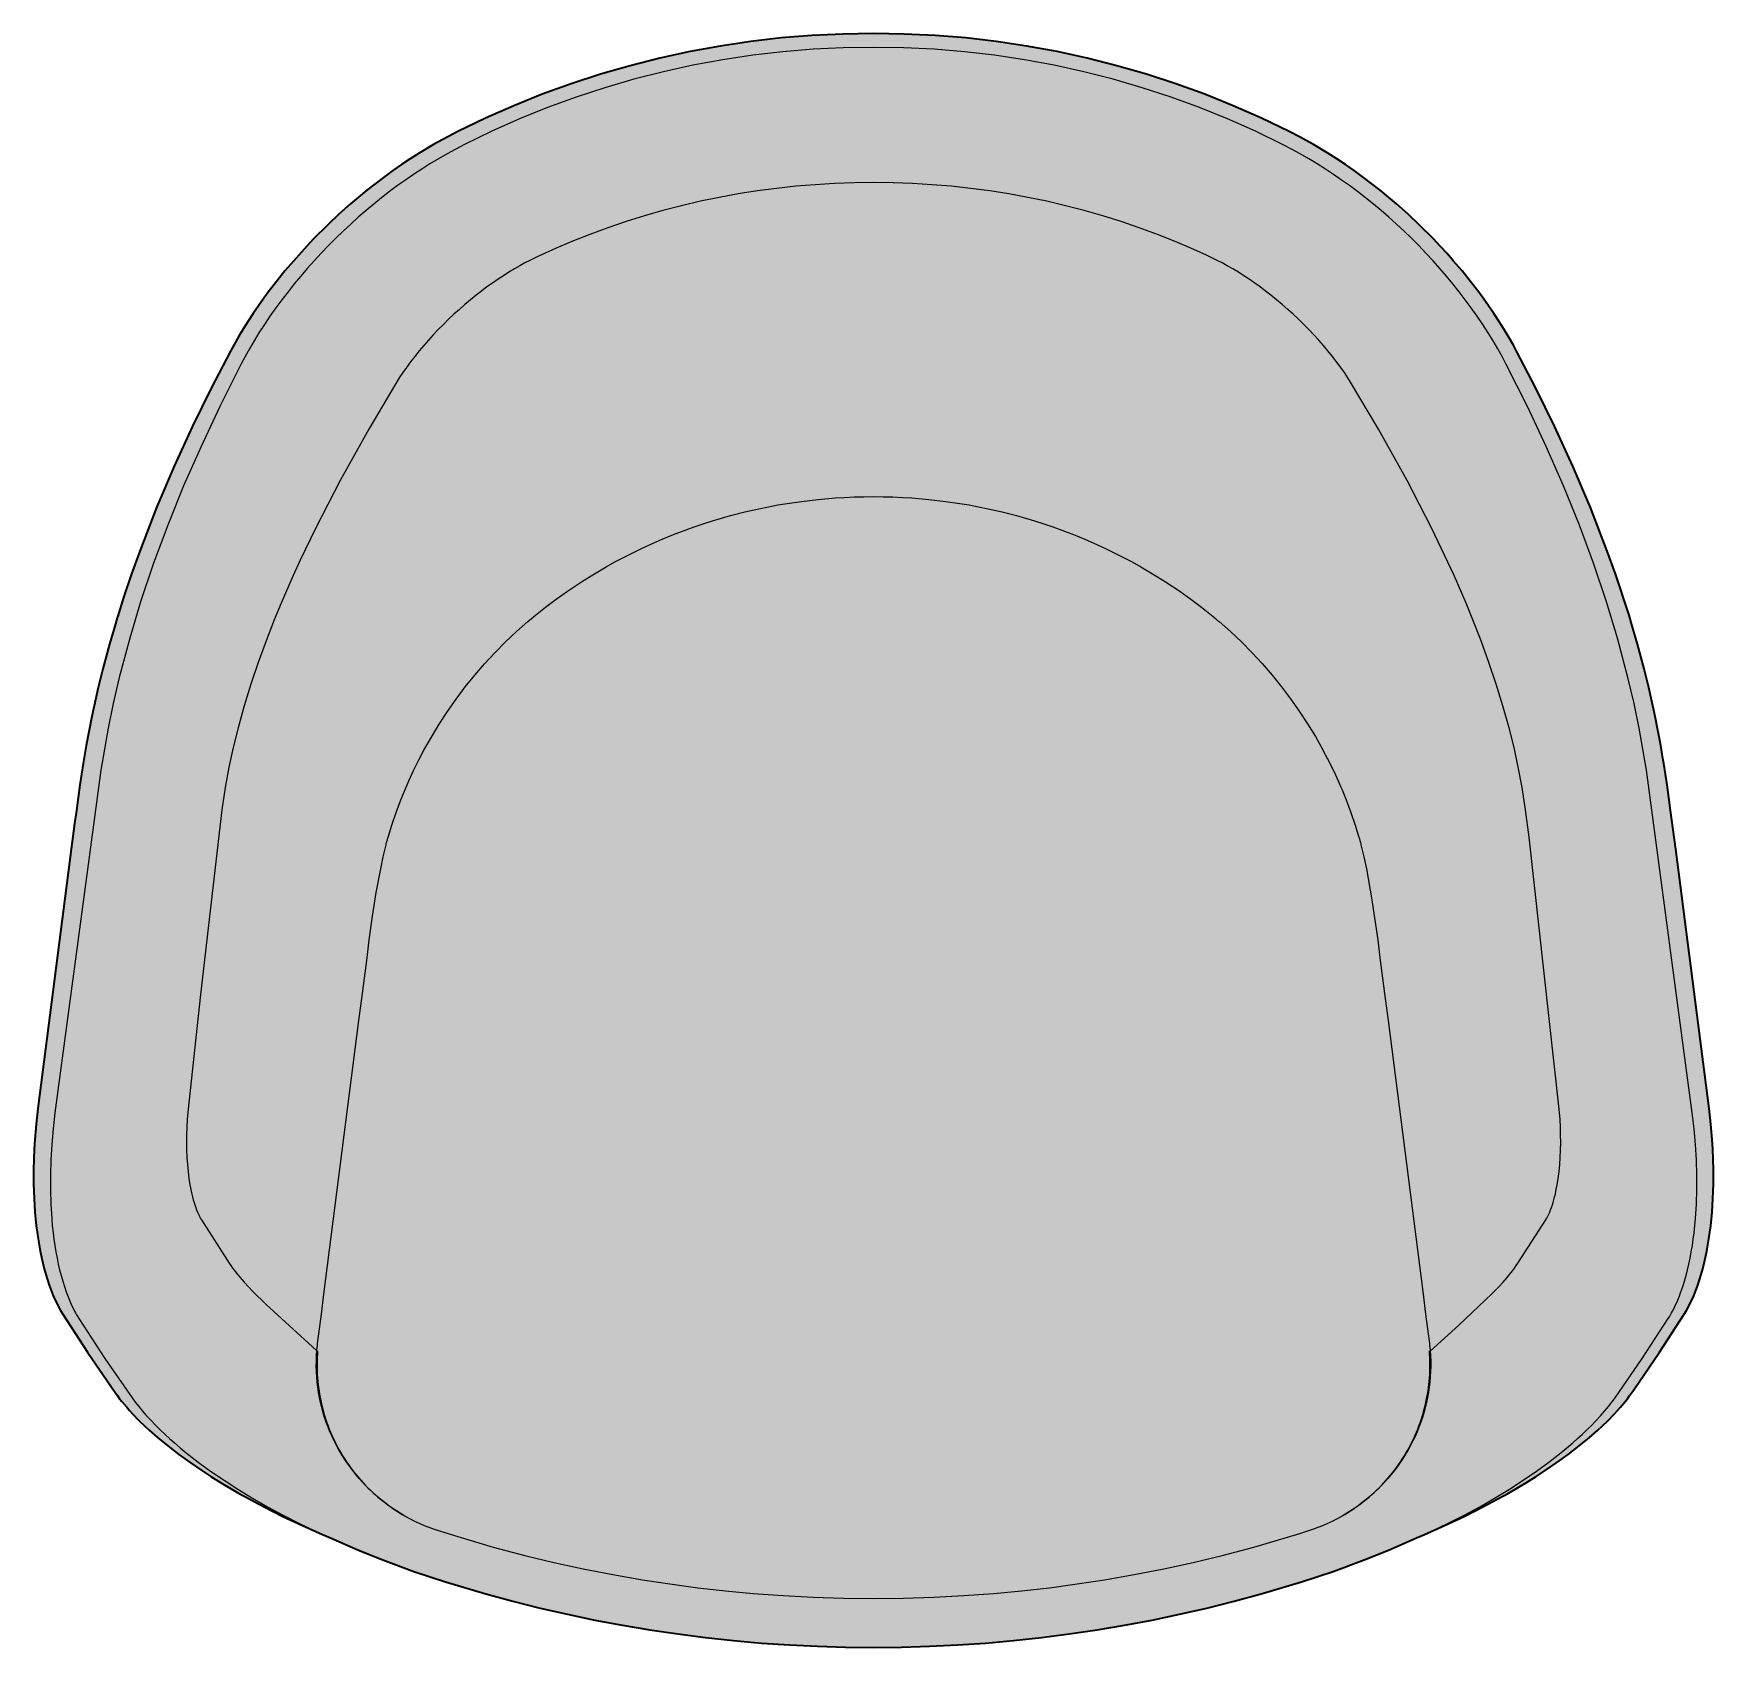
# Model space of a CAD drawing. Header units: millimetres. Extents: x 0 to 1796, y -958 to 817.
# Drawn here: x 26 to 788, y -958 to -226 of the extents above; entities that cross this region are included whole.
import ezdxf

# ---------------------------------------------------------------- set-up
doc = ezdxf.new("R2010")
doc.units = ezdxf.units.MM
doc.layers.add('Blocks', color=7, linetype='Continuous')
doc.layers.add('Blocks$Fill', color=7, linetype='Continuous', true_color=0xffffff)
doc.layers.add('Blocks$Inner', color=7, linetype='Continuous', lineweight=25, true_color=0x007f00)
doc.layers.add('Blocks$Outline', color=7, linetype='Continuous', lineweight=35, true_color=0xff3f3f)

# ---------------------------------------------------------------- blocks, each defined once
blk = doc.blocks.new('AAL 87 Lounge Chair Top')
at = {"layer": 'Blocks$Fill'}
blk.add_hatch(color=256, dxfattribs=at).paths.add_polyline_path([(706.55, -256.83), (729.42, -222.43), (730.39, -220.82), (731.3, -219.19), (732.15, -217.53), (732.96, -215.84), (733.71, -214.13), (734.68, -211.71), (735.58, -209.27), (736.37, -206.93), (737.09, -204.56), (737.81, -202), (738.47, -199.37), (739.09, -196.68), (739.65, -193.94), (740.17, -191.13), (740.63, -188.27), (741.05, -185.36), (741.42, -182.39), (742.01, -176.32), (742.41, -170.05), (742.62, -163.62), (742.64, -157.01), (742.52, -152.16), (742.34, -147.76), (742.07, -143.36), (741.48, -136.29), (740.7, -129.22), (721.62, 17.38), (718.78, 35.26), (716.31, 48.43), (713.39, 61.51), (711.25, 70.08), (708.22, 81.26), (704.24, 94.83), (698.21, 113.16), (694.54, 123.43), (686.9, 143.11), (678.9, 161.93), (670.61, 179.97), (662.1, 197.3), (653.44, 214), (651.97, 216.69), (649.62, 220.79), (647.55, 224.24), (645.4, 227.64), (643.09, 231.16), (640.72, 234.63), (638.31, 238.01), (635.85, 241.34), (632.44, 245.77), (628.73, 250.38), (624.9, 254.89), (621.92, 258.28), (618.87, 261.61), (615.77, 264.89), (609.45, 271.22), (604.29, 276.09), (599, 280.81), (595.36, 283.91), (591.66, 286.94), (587.89, 289.91), (584.07, 292.8), (579.77, 295.91), (575.95, 298.57), (571.92, 301.25), (567.84, 303.85), (561.48, 307.66), (554.99, 311.26), (550.4, 313.65), (537.82, 319.69), (525.05, 325.3), (512.11, 330.49), (498.99, 335.25), (485.73, 339.56), (472.33, 343.43), (458.8, 346.85), (445.17, 349.82), (431.45, 352.34), (417.66, 354.39), (403.8, 355.99), (389.9, 357.12), (375.96, 357.79), (362.01, 357.99), (348.07, 357.79), (334.13, 357.12), (320.23, 355.99), (306.37, 354.39), (292.58, 352.34), (278.86, 349.82), (265.23, 346.85), (251.7, 343.43), (238.3, 339.56), (225.04, 335.25), (211.92, 330.49), (198.98, 325.3), (186.21, 319.69), (173.63, 313.65), (169.04, 311.26), (162.55, 307.66), (156.19, 303.85), (152.11, 301.25), (148.07, 298.57), (144.26, 295.91), (140.49, 293.19), (136.14, 289.91), (132.37, 286.94), (128.67, 283.91), (125.03, 280.81), (119.74, 276.09), (114.57, 271.22), (108.26, 264.89), (105.16, 261.61), (99.13, 254.89), (95.3, 250.38), (91.58, 245.77), (88.18, 241.34), (85.71, 238.01), (83.31, 234.63), (80.93, 231.16), (78.62, 227.64), (76.48, 224.24), (74.41, 220.79), (72.06, 216.69), (70.59, 214), (61.92, 197.3), (53.42, 179.97), (45.13, 161.93), (37.13, 143.11), (29.49, 123.43), (25.81, 113.16), (22.33, 102.82), (18.97, 92.16), (12.78, 70.08), (10.63, 61.51), (7.72, 48.43), (5.24, 35.26), (2.41, 17.38), (-16.67, -129.22), (-17.45, -136.29), (-18.04, -143.36), (-18.31, -147.76), (-18.5, -152.16), (-18.61, -157.01), (-18.59, -163.62), (-18.38, -170.05), (-17.98, -176.32), (-17.39, -182.39), (-17.02, -185.36), (-16.6, -188.27), (-16.14, -191.13), (-15.62, -193.94), (-15.06, -196.68), (-14.44, -199.37), (-13.78, -202), (-13.06, -204.56), (-12.34, -206.93), (-11.55, -209.27), (-10.66, -211.71), (-9.68, -214.13), (-8.93, -215.84), (-8.12, -217.53), (-7.27, -219.19), (-6.36, -220.82), (-5.4, -222.43), (5.81, -239.77), (18.33, -258.02), (20.39, -260.8), (21.42, -262.09), (23.57, -264.68), (24.89, -266.18), (26.26, -267.67), (29.12, -270.65), (31.87, -273.33), (33.72, -275.05), (37.58, -278.46), (42.18, -282.24), (47.22, -286.12), (52.29, -289.77), (57.59, -293.38), (61.77, -296.09), (66.08, -298.76), (75.07, -304.02), (77.19, -305.21), (85.82, -309.83), (94.39, -314.13), (103.21, -318.3), (128.58, -329.41), (139.71, -333.91), (153.66, -339.07), (168.12, -343.85), (186.35, -349.3), (198.59, -352.62), (210.9, -355.71), (223.28, -358.55), (235.71, -361.14), (248.19, -363.5), (260.72, -365.6), (273.29, -367.46), (285.9, -369.07), (298.53, -370.44), (311.19, -371.55), (323.88, -372.42), (336.58, -373.05), (349.29, -373.42), (362.03, -373.54), (387.45, -373.05), (400.15, -372.42), (412.84, -371.55), (425.49, -370.44), (438.13, -369.07), (450.74, -367.46), (463.31, -365.6), (475.83, -363.5), (488.32, -361.14), (500.75, -358.55), (513.13, -355.71), (525.44, -352.62), (537.68, -349.3), (555.91, -343.85), (570.37, -339.07), (584.32, -333.91), (595.45, -329.41), (611.72, -322.34), (629.63, -314.13), (638.21, -309.83), (646.84, -305.21), (648.96, -304.02), (657.95, -298.76), (662.26, -296.09), (666.44, -293.38), (671.74, -289.77), (676.81, -286.12), (681.85, -282.24), (686.44, -278.46), (690.31, -275.05), (692.16, -273.33), (694.91, -270.65), (697.77, -267.67), (699.14, -266.18), (700.46, -264.68), (702.61, -262.09), (703.64, -260.8), (704.8, -259.26)], flags=0)
at = {"layer": 'Blocks$Inner'}
for points in [[(18.33, -258.02), (5.81, -239.77), (-5.4, -222.43), (-6.36, -220.82), (-7.27, -219.19), (-8.12, -217.53), (-8.93, -215.84), (-9.68, -214.13), (-10.66, -211.71), (-11.55, -209.27), (-12.34, -206.93), (-13.06, -204.56), (-13.78, -202), (-14.44, -199.37), (-15.06, -196.68), (-15.62, -193.94), (-16.14, -191.13), (-16.6, -188.27), (-17.02, -185.36), (-17.39, -182.39), (-17.98, -176.32), (-18.38, -170.05), (-18.59, -163.62), (-18.61, -157.01), (-18.5, -152.16), (-18.31, -147.76), (-18.04, -143.36), (-17.45, -136.29), (-16.67, -129.22), (-1.55, -11.73), (0, 0), (0.79, 5.86), (1.6, 11.73), (2.41, 17.38), (3.9, 27.12), (5.24, 35.26), (7.72, 48.43), (10.63, 61.51), (12.78, 70.08), (15.81, 81.26), (18.44, 90.36), (18.97, 92.16), (19.07, 92.49), (19.17, 92.82), (19.38, 93.49), (22.33, 102.82), (25.81, 113.16), (29.49, 123.43), (37.13, 143.11), (45.13, 161.93), (53.42, 179.97), (61.92, 197.3), (70.59, 214), (72.06, 216.69), (74.41, 220.79), (76.48, 224.24), (78.62, 227.64), (80.93, 231.16), (83.31, 234.63), (85.71, 238.01), (88.18, 241.34), (91.58, 245.77), (95.3, 250.38), (99.13, 254.89), (105.16, 261.61), (108.26, 264.89), (114.57, 271.22), (119.74, 276.09), (125.03, 280.81), (128.67, 283.91), (132.37, 286.94), (136.14, 289.91), (140.49, 293.19), (144.26, 295.91), (148.07, 298.57), (152.11, 301.25), (156.19, 303.85), (162.55, 307.66), (169.04, 311.26), (173.63, 313.65), (186.21, 319.69), (198.98, 325.3), (211.92, 330.49), (225.04, 335.25), (238.3, 339.56), (251.7, 343.43), (265.23, 346.85), (278.86, 349.82), (292.58, 352.34), (306.37, 354.39), (320.23, 355.99), (334.13, 357.12), (348.07, 357.79), (362.01, 357.99), (375.96, 357.79), (389.9, 357.12), (403.8, 355.99), (417.66, 354.39), (431.45, 352.34), (445.17, 349.82), (458.8, 346.85), (472.33, 343.43), (485.73, 339.56), (498.99, 335.25), (512.11, 330.49), (525.05, 325.3), (537.82, 319.69), (550.4, 313.65), (554.99, 311.26), (561.48, 307.66), (567.84, 303.85), (571.92, 301.25), (575.95, 298.57), (579.77, 295.91), (584.07, 292.8), (587.89, 289.91), (591.66, 286.94), (595.36, 283.91), (599, 280.81), (604.29, 276.09), (609.45, 271.22), (615.77, 264.89), (618.87, 261.61), (621.92, 258.28), (624.9, 254.89), (628.73, 250.38), (632.44, 245.77), (635.85, 241.34), (638.31, 238.01), (640.72, 234.63), (643.09, 231.16), (645.4, 227.64), (647.55, 224.24), (649.62, 220.79), (651.97, 216.69), (653.44, 214), (662.1, 197.3), (670.61, 179.97), (678.9, 161.93), (686.9, 143.11), (694.54, 123.43), (698.21, 113.16), (704.24, 94.83), (704.86, 92.82), (705.06, 92.16), (708.22, 81.26), (711.25, 70.08), (713.39, 61.51), (716.31, 48.43), (718.78, 35.26), (719.77, 29.38), (720.13, 27.12), (721.62, 17.38), (722.43, 11.73), (723.24, 5.86), (725.58, -11.73), (740.7, -129.22), (741.48, -136.29), (742.07, -143.36), (742.34, -147.76), (742.52, -152.16), (742.64, -157.01), (742.62, -163.62), (742.41, -170.05), (742.01, -176.32), (741.42, -182.39), (741.05, -185.36), (740.63, -188.27), (740.17, -191.13), (739.65, -193.94), (739.09, -196.68), (738.47, -199.37), (737.81, -202), (737.09, -204.56), (736.37, -206.93), (735.58, -209.27), (734.68, -211.71), (733.71, -214.13), (732.96, -215.84), (732.15, -217.53), (731.3, -219.19), (730.39, -220.82), (729.42, -222.43), (718.22, -239.77), (706.55, -256.83), (706.13, -257.41), (705.7, -258.02), (704.8, -259.26), (703.64, -260.8), (702.61, -262.09), (700.46, -264.68), (699.14, -266.18), (697.77, -267.67), (694.91, -270.65), (692.16, -273.33), (690.31, -275.05), (686.44, -278.46), (681.85, -282.24), (676.81, -286.12), (671.74, -289.77), (666.44, -293.38), (662.26, -296.09), (657.95, -298.76), (648.96, -304.02), (646.84, -305.21), (638.21, -309.83), (629.63, -314.13), (620.82, -318.3), (611.72, -322.34), (608.1, -323.94), (595.45, -329.41), (584.32, -333.91), (570.37, -339.07), (555.91, -343.85), (537.68, -349.3), (525.44, -352.62), (513.13, -355.71), (500.75, -358.55), (488.32, -361.14), (475.83, -363.5), (463.31, -365.6), (450.74, -367.46), (438.13, -369.07), (425.49, -370.44), (412.84, -371.55), (400.15, -372.42), (387.45, -373.05), (374.74, -373.42), (362.03, -373.54), (362, -373.54), (349.29, -373.42), (336.58, -373.05), (323.88, -372.42), (311.19, -371.55), (298.53, -370.44), (285.9, -369.07), (273.29, -367.46), (260.72, -365.6), (248.19, -363.5), (235.71, -361.14), (223.28, -358.55), (210.9, -355.71), (198.59, -352.62), (186.35, -349.3), (168.12, -343.85), (153.66, -339.07), (139.71, -333.91), (128.58, -329.41), (115.93, -323.94), (112.31, -322.34), (103.21, -318.3), (94.39, -314.13), (85.82, -309.83), (77.19, -305.21), (75.07, -304.02), (66.08, -298.76), (61.77, -296.09), (57.59, -293.38), (52.29, -289.77), (47.22, -286.12), (42.18, -282.24), (37.58, -278.46), (33.72, -275.05), (31.87, -273.33), (29.12, -270.65), (26.26, -267.67), (24.89, -266.18), (23.57, -264.68), (21.42, -262.09), (20.39, -260.8), (19.23, -259.26), (18.33, -258.02), (17.89, -257.41), (17.48, -256.83)], [(614.93, -320.92), (614.92, -320.92), (622.47, -317.26), (629.64, -313.58), (636.71, -309.75), (643.49, -305.86), (650.17, -301.81), (656.4, -297.79), (662.52, -293.61), (668.09, -289.56), (673.53, -285.33), (676.23, -283.12), (678.89, -280.85), (681.1, -278.9), (683.27, -276.91), (685.33, -274.95), (687.36, -272.94), (689.47, -270.76), (691.52, -268.53), (693.31, -266.48), (695.04, -264.39), (696.61, -262.38), (698.08, -260.38), (710.39, -242.6), (722.2, -224.48), (722.71, -223.64), (723.21, -222.79), (723.69, -221.94), (724.16, -221.07), (724.69, -220.04), (725.19, -219.01), (725.68, -217.96), (726.15, -216.91), (727.08, -214.67), (727.94, -212.4), (728.76, -210), (729.52, -207.58), (730.25, -205.03), (730.91, -202.46), (731.53, -199.78), (732.09, -197.08), (732.63, -194.22), (733.1, -191.35), (733.52, -188.47), (733.88, -185.58), (734.23, -182.34), (734.52, -179.09), (734.92, -172.57), (735.12, -165.99), (735.11, -159.41), (734.9, -152.5), (734.5, -145.6), (733.88, -138.41), (733.06, -131.24), (712.26, 24.08), (708.97, 43.18), (706.69, 54.32), (703.92, 66.07), (699.16, 83.96), (694.2, 100.46), (688.33, 117.91), (681.92, 135.16), (674.72, 152.93), (666.85, 170.89), (658.33, 189), (648.77, 208.06), (646.87, 211.63), (644.89, 215.15), (642.77, 218.75), (640.57, 222.31), (638.12, 226.09), (635.6, 229.83), (632.93, 233.6), (630.19, 237.32), (627.42, 240.94), (624.59, 244.5), (621.69, 248.01), (618.72, 251.47), (615.58, 255), (612.37, 258.47), (609.1, 261.88), (605.77, 265.23), (602.42, 268.46), (599.02, 271.64), (595.56, 274.75), (592.04, 277.79), (588.55, 280.71), (585, 283.55), (581.4, 286.34), (577.75, 289.05), (574.15, 291.61), (570.51, 294.11), (566.82, 296.54), (563.09, 298.89), (559.23, 301.22), (555.34, 303.46), (551.39, 305.63), (547.4, 307.71), (535.05, 313.7), (522.49, 319.27), (509.76, 324.42), (496.86, 329.14), (483.82, 333.42), (470.63, 337.26), (457.33, 340.65), (443.91, 343.6), (430.41, 346.1), (416.83, 348.14), (403.19, 349.72), (389.5, 350.85), (375.78, 351.51), (362.05, 351.72), (348.32, 351.51), (334.6, 350.85), (320.92, 349.72), (307.28, 348.14), (293.7, 346.1), (280.19, 343.6), (266.78, 340.65), (253.47, 337.26), (240.29, 333.42), (227.24, 329.14), (214.34, 324.42), (201.61, 319.27), (189.06, 313.7), (176.7, 307.71), (172.71, 305.63), (168.77, 303.46), (164.87, 301.22), (161.02, 298.89), (157.28, 296.54), (153.59, 294.11), (149.95, 291.61), (146.36, 289.05), (142.71, 286.34), (139.1, 283.55), (135.56, 280.71), (132.06, 277.79), (128.54, 274.75), (125.08, 271.64), (121.68, 268.46), (118.34, 265.23), (115, 261.88), (111.73, 258.47), (108.52, 255), (105.38, 251.47), (102.42, 248.01), (99.52, 244.5), (96.68, 240.94), (93.91, 237.32), (91.17, 233.6), (88.51, 229.83), (85.98, 226.09), (83.53, 222.31), (81.34, 218.75), (79.21, 215.15), (77.23, 211.63), (75.33, 208.06), (65.77, 189), (57.26, 170.89), (49.38, 152.93), (42.18, 135.16), (35.78, 117.91), (29.9, 100.46), (24.94, 83.96), (20.18, 66.07), (17.42, 54.32), (15.13, 43.18), (11.84, 24.08), (-8.96, -131.24), (-9.78, -138.41), (-10.4, -145.6), (-10.8, -152.5), (-11.01, -159.41), (-11.01, -165.99), (-10.82, -172.57), (-10.41, -179.09), (-10.13, -182.34), (-9.78, -185.58), (-9.41, -188.47), (-9, -191.35), (-8.52, -194.22), (-7.99, -197.08), (-7.43, -199.78), (-6.8, -202.46), (-6.14, -205.03), (-5.42, -207.58), (-4.66, -210), (-3.83, -212.4), (-2.98, -214.67), (-2.05, -216.91), (-1.58, -217.96), (-1.09, -219.01), (-0.58, -220.04), (-0.06, -221.07), (0.41, -221.94), (0.89, -222.79), (1.39, -223.64), (1.91, -224.48), (13.71, -242.6), (26.02, -260.38), (27.49, -262.38), (29.06, -264.39), (30.79, -266.48), (32.58, -268.53), (34.64, -270.76), (36.75, -272.94), (38.77, -274.95), (40.83, -276.91), (43.01, -278.9), (45.22, -280.85), (47.88, -283.12), (50.58, -285.33), (56.02, -289.56), (61.58, -293.61), (67.7, -297.79), (73.93, -301.81), (80.61, -305.86), (87.39, -309.75), (94.47, -313.58), (101.63, -317.26), (109.18, -320.92), (111.54, -322)], [(614.3, -239.24), (627.22, -227.55), (642.25, -213.29), (643.32, -212.23), (645.34, -210.15), (647.3, -208.01), (649.13, -205.9), (650.89, -203.73), (651.71, -202.67), (652.51, -201.59), (653.29, -200.5), (654.04, -199.39), (666.66, -179.74), (666.89, -179.37), (667.1, -178.99), (667.31, -178.62), (667.61, -178.04), (667.88, -177.48), (668.15, -176.91), (668.44, -176.24), (668.86, -175.2), (669.25, -174.15), (669.64, -172.99), (670, -171.83), (670.36, -170.6), (670.68, -169.36), (671, -168.04), (671.3, -166.72), (671.59, -165.28), (671.85, -163.83), (672.31, -160.92), (672.7, -157.82), (673, -154.7), (673.23, -151.4), (673.37, -148.09), (673.44, -144.65), (673.41, -141.22), (673.31, -137.76), (673.12, -134.31), (672.72, -129.54), (659.09, -6.2), (657.48, 6.06), (655.91, 16.26), (654.22, 25.52), (652.29, 34.38), (650.03, 43.36), (647.24, 53.23), (644.19, 63.11), (640.88, 72.97), (637.32, 82.78), (633.62, 92.31), (630.57, 99.74), (625.09, 112.35), (616.42, 130.8), (614.99, 133.71), (603.8, 155.39), (590.86, 178.63), (578.23, 199.96), (577.01, 201.88), (575.39, 204.31), (573.72, 206.7), (571.88, 209.19), (569.98, 211.64), (567.96, 214.15), (565.89, 216.62), (563.77, 219.04), (561.6, 221.42), (559.32, 223.82), (557.01, 226.18), (554.65, 228.49), (552.24, 230.76), (549.78, 232.99), (547.27, 235.19), (544.71, 237.33), (542.12, 239.42), (539.7, 241.29), (537.26, 243.12), (534.77, 244.9), (532.26, 246.63), (529.82, 248.24), (527.35, 249.8), (524.85, 251.31), (522.32, 252.76), (520.05, 254), (517.77, 255.19), (512.97, 257.5), (505.89, 260.7), (498.73, 263.74), (490.64, 266.96), (482.47, 269.97), (474.22, 272.77), (465.91, 275.37), (457.5, 277.77), (449.04, 279.97), (440.53, 281.95), (431.98, 283.73), (423.36, 285.3), (414.7, 286.66), (406.02, 287.81), (397.31, 288.75), (388.51, 289.49), (379.7, 290.02), (370.88, 290.33), (362.05, 290.44), (353.23, 290.33), (344.4, 290.02), (335.59, 289.49), (326.8, 288.75), (318.09, 287.81), (309.4, 286.66), (300.75, 285.3), (292.13, 283.73), (283.57, 281.95), (275.06, 279.97), (266.6, 277.77), (258.2, 275.37), (249.88, 272.77), (241.64, 269.97), (233.46, 266.96), (225.37, 263.74), (218.22, 260.7), (209.55, 256.76), (206.34, 255.19), (204.05, 254), (201.79, 252.76), (199.25, 251.31), (196.75, 249.8), (194.29, 248.24), (191.85, 246.63), (189.33, 244.9), (186.85, 243.12), (184.4, 241.29), (181.98, 239.42), (179.39, 237.33), (176.84, 235.19), (174.33, 232.99), (171.86, 230.76), (169.46, 228.49), (167.09, 226.18), (164.78, 223.82), (162.51, 221.42), (160.34, 219.04), (158.21, 216.62), (156.14, 214.15), (154.12, 211.64), (152.23, 209.19), (150.39, 206.7), (148.71, 204.31), (147.09, 201.88), (145.48, 199.32), (133.24, 178.63), (120.3, 155.39), (109.11, 133.71), (102.21, 119.34), (99.02, 112.35), (93.53, 99.74), (90.48, 92.31), (86.78, 82.78), (83.22, 72.97), (79.91, 63.11), (76.86, 53.23), (74.07, 43.36), (71.81, 34.38), (69.89, 25.52), (68.2, 16.26), (66.63, 6.06), (56.96, -77.54), (51.25, -130.97), (50.98, -134.31), (50.8, -137.76), (50.69, -141.22), (50.67, -144.65), (50.73, -148.09), (50.87, -151.4), (51.1, -154.7), (51.4, -157.82), (51.79, -160.92), (52.25, -163.83), (52.52, -165.28), (52.81, -166.72), (53.1, -168.04), (53.42, -169.36), (53.75, -170.6), (54.1, -171.83), (54.46, -172.99), (54.86, -174.15), (55.25, -175.2), (55.66, -176.24), (55.96, -176.91), (56.22, -177.48), (56.5, -178.04), (56.8, -178.62), (57, -178.99), (57.22, -179.37), (57.44, -179.74), (70.06, -199.39), (70.82, -200.5), (71.59, -201.59), (72.39, -202.67), (73.21, -203.73), (74.97, -205.9), (76.81, -208.01), (78.77, -210.15), (80.79, -212.23), (86.76, -218.04), (107.71, -237.37), (109.74, -239.18)], [(150.83, -314.64), (149.16, -313.71), (147.51, -312.73), (145.89, -311.71), (144.3, -310.66), (142.4, -309.32), (140.54, -307.93), (138.72, -306.49), (136.94, -305), (135.23, -303.47), (133.57, -301.9), (131.95, -300.28), (130.37, -298.61), (128.86, -296.92), (127.4, -295.18), (125.99, -293.4), (124.63, -291.58), (123.32, -289.74), (122.07, -287.85), (120.87, -285.93), (119.73, -283.97), (118.64, -281.98), (117.6, -279.96), (116.62, -277.9), (115.7, -275.81), (114.84, -273.68), (114.03, -271.52), (113.29, -269.34), (112.61, -267.14), (111.99, -264.88), (111.43, -262.59), (110.95, -260.3), (110.53, -257.99), (110.18, -255.62), (109.9, -253.24), (109.69, -250.85), (109.56, -248.46), (109.5, -246.04), (109.52, -243.61), (109.61, -241.18), (109.78, -238.74), (109.99, -236.71), (110.12, -235.71), (110.25, -234.69), (111.8, -222.56), (112.98, -213.38), (113.88, -206.38), (126.28, -109.44), (128.84, -89.44), (130.42, -77.13), (132.48, -60.96), (133.52, -52.87), (134.96, -42.1), (136.68, -31.36), (138.68, -20.68), (139.84, -15.19), (141.11, -9.72), (141.23, -9.25), (141.37, -8.73), (142.19, -5.78), (143.69, -0.87), (145.68, 4.93), (147.84, 10.66), (150.17, 16.33), (151.43, 19.22), (153.6, 23.91), (155.89, 28.54), (158.3, 33.11), (161.65, 39.1), (165.2, 44.97), (168.94, 50.71), (172.88, 56.33), (177.01, 61.8), (181.32, 67.14), (185.8, 72.33), (190.46, 77.36), (195.29, 82.24), (200.27, 86.94), (205.42, 91.48), (207, 92.79), (207.79, 93.44), (208.14, 93.73), (213.37, 97.92), (218.27, 101.62), (223.27, 105.19), (229.67, 109.48), (233.33, 111.8), (237.04, 114.05), (240.9, 116.3), (244.81, 118.48), (248.68, 120.54), (252.58, 122.53), (256.52, 124.45), (260.5, 126.3), (266.26, 128.82), (271.43, 130.94), (276.66, 132.93), (280.76, 134.41), (284.89, 135.8), (289.04, 137.13), (297.21, 139.5), (303.64, 141.15), (310.11, 142.63), (314.38, 143.5), (318.66, 144.3), (322.95, 145.02), (329.33, 145.96), (336.94, 146.85), (344.58, 147.5), (348.93, 147.77), (353.29, 147.96), (357.65, 148.07), (362.01, 148.11), (366.38, 148.07), (370.74, 147.96), (375.1, 147.77), (379.45, 147.5), (387.09, 146.85), (394.7, 145.96), (401.08, 145.02), (405.37, 144.3), (409.65, 143.5), (413.92, 142.63), (420.39, 141.15), (426.81, 139.5), (434.99, 137.13), (439.14, 135.8), (443.27, 134.41), (447.37, 132.93), (452.6, 130.94), (457.77, 128.82), (463.53, 126.3), (467.5, 124.45), (471.45, 122.53), (475.35, 120.54), (479.22, 118.48), (483.12, 116.3), (486.99, 114.05), (490.7, 111.8), (494.36, 109.48), (500.76, 105.19), (505.76, 101.62), (510.66, 97.92), (515.89, 93.73), (516.24, 93.44), (517.03, 92.79), (517.79, 92.16), (518.61, 91.48), (523.74, 86.96), (528.71, 82.27), (533.52, 77.41), (538.16, 72.4), (542.64, 67.23), (546.93, 61.91), (551.05, 56.46), (554.98, 50.86), (558.72, 45.14), (562.26, 39.3), (565.61, 33.34), (565.73, 33.11), (565.85, 32.89), (567.76, 29.27), (567.99, 28.82), (571.36, 21.93), (572.6, 19.22), (573.05, 18.21), (573.86, 16.33), (574.49, 14.84), (574.65, 14.45), (576.19, 10.66), (578.35, 4.93), (580.34, -0.87), (581.84, -5.78), (582.18, -6.99), (582.39, -7.71), (582.53, -8.23), (582.66, -8.73), (582.8, -9.25), (582.92, -9.72), (584.19, -15.19), (585.35, -20.68), (587.91, -34.71), (589.99, -48.83), (590.25, -50.85), (590.51, -52.87), (591.54, -60.96), (593.61, -77.13), (595.19, -89.44), (597.74, -109.44), (610.15, -206.38), (611.05, -213.38), (612.23, -222.56), (613.78, -234.69), (613.91, -235.71), (614.03, -236.71), (614.25, -238.74), (614.42, -241.18), (614.51, -243.61), (614.53, -246.04), (614.47, -248.46), (614.34, -250.85), (614.13, -253.24), (613.85, -255.62), (613.5, -257.99), (613.08, -260.3), (612.59, -262.59), (612.04, -264.88), (611.42, -267.14), (610.74, -269.34), (610, -271.52), (609.19, -273.68), (608.33, -275.81), (607.41, -277.9), (606.43, -279.96), (605.39, -281.98), (604.3, -283.97), (603.16, -285.93), (601.96, -287.85), (600.71, -289.74), (599.4, -291.58), (598.04, -293.4), (596.63, -295.18), (595.16, -296.92), (593.65, -298.61), (592.08, -300.28), (590.46, -301.9), (588.8, -303.47), (587.09, -305), (585.31, -306.49), (583.49, -307.93), (581.63, -309.32), (579.73, -310.66), (578.14, -311.71), (576.51, -312.73), (574.87, -313.71), (573.2, -314.64)], [(110.12, -239.14), (110.01, -240.67), (109.93, -242.19), (109.87, -243.72), (109.85, -245.25), (109.86, -246.78), (109.9, -248.31), (109.97, -249.84), (110.07, -251.37), (110.19, -252.85), (110.34, -254.32), (110.52, -255.79), (110.73, -257.26), (110.96, -258.72), (111.23, -260.18), (111.52, -261.64), (111.83, -263.09), (112.18, -264.55), (112.56, -266), (112.97, -267.45), (113.4, -268.89), (113.86, -270.32), (114.35, -271.74), (114.86, -273.16), (115.41, -274.56), (115.98, -275.98), (116.59, -277.38), (117.23, -278.78), (117.89, -280.16), (118.57, -281.53), (119.29, -282.89), (120.03, -284.23), (120.8, -285.56), (121.58, -286.86), (122.4, -288.15), (123.23, -289.42), (124.09, -290.68), (124.98, -291.92), (125.89, -293.14), (126.82, -294.35), (127.78, -295.53), (128.76, -296.71), (129.77, -297.87), (130.8, -299.01), (131.86, -300.13), (132.93, -301.23), (134.03, -302.3), (135.15, -303.36), (136.28, -304.39), (137.42, -305.38), (138.57, -306.35), (139.75, -307.3), (140.94, -308.22), (142.14, -309.13), (143.37, -310), (144.61, -310.86), (145.87, -311.69), (147.14, -312.5), (148.44, -313.28), (149.74, -314.04), (151.06, -314.77), (152.4, -315.48), (153.75, -316.16), (155.11, -316.81), (156.49, -317.44), (158.45, -318.28), (160.43, -319.07), (162.87, -319.95), (172.11, -322.89), (189.68, -328.04), (203.98, -331.83), (217.21, -335.02), (230.51, -337.92), (243.86, -340.55), (257.27, -342.88), (269.78, -344.8), (282.33, -346.48), (294.91, -347.9), (307.51, -349.08), (321.12, -350.07), (334.74, -350.78), (348.37, -351.2), (362.01, -351.33), (375.66, -351.2), (389.29, -350.78), (402.91, -350.07), (416.52, -349.08), (429.12, -347.9), (441.7, -346.48), (454.25, -344.8), (466.76, -342.88), (480.16, -340.55), (493.52, -337.92), (506.82, -335.02), (520.05, -331.83), (534.35, -328.04), (555.28, -321.84), (561.16, -319.95), (563.57, -319.08), (565.57, -318.29), (567.54, -317.44), (568.92, -316.81), (570.28, -316.16), (571.63, -315.48), (572.96, -314.77), (574.29, -314.04), (575.59, -313.28), (576.89, -312.5), (578.16, -311.69), (579.42, -310.86), (580.66, -310), (581.89, -309.13), (583.09, -308.22), (584.28, -307.3), (585.46, -306.35), (586.61, -305.38), (587.74, -304.39), (588.88, -303.36), (590, -302.3), (591.1, -301.23), (592.17, -300.13), (593.22, -299.01), (594.26, -297.87), (595.26, -296.71), (596.25, -295.53), (597.21, -294.35), (598.14, -293.14), (599.05, -291.92), (599.93, -290.68), (600.8, -289.42), (601.63, -288.15), (602.45, -286.86), (603.23, -285.56), (604, -284.23), (604.74, -282.89), (605.45, -281.53), (606.14, -280.16), (606.8, -278.78), (607.44, -277.38), (608.04, -275.98), (608.62, -274.56), (609.17, -273.16), (609.68, -271.74), (610.17, -270.32), (610.63, -268.89), (611.06, -267.45), (611.47, -266), (611.84, -264.55), (612.19, -263.09), (612.51, -261.64), (612.8, -260.18), (613.06, -258.72), (613.3, -257.26), (613.51, -255.79), (613.69, -254.32), (613.84, -252.85), (613.96, -251.37), (614.06, -249.84), (614.13, -248.31), (614.17, -246.78), (614.18, -245.25), (614.15, -243.72), (614.1, -242.19), (614.02, -240.67), (613.91, -239.14)]]:
    blk.add_lwpolyline(points, dxfattribs=at)
at = {"layer": 'Blocks$Outline'}
for points in [[(706.55, -256.83), (718.22, -239.77), (729.42, -222.43), (730.39, -220.82), (731.3, -219.19), (732.15, -217.53), (732.96, -215.84), (733.71, -214.13), (734.68, -211.71), (735.58, -209.27), (736.37, -206.93), (737.09, -204.56), (737.81, -202), (738.47, -199.37), (739.09, -196.68), (739.65, -193.94), (740.17, -191.13), (740.63, -188.27), (741.05, -185.36), (741.42, -182.39), (742.01, -176.32), (742.41, -170.05), (742.62, -163.62), (742.64, -157.01), (742.52, -152.16), (742.34, -147.76), (742.07, -143.36), (741.48, -136.29), (740.7, -129.22), (725.58, -11.73), (723.24, 5.86), (722.43, 11.73), (721.62, 17.38), (720.13, 27.12), (719.77, 29.38), (718.78, 35.26), (716.31, 48.43), (713.39, 61.51), (711.25, 70.08), (708.22, 81.26), (705.06, 92.16), (704.86, 92.82), (704.24, 94.83), (698.21, 113.16), (694.54, 123.43), (686.9, 143.11), (678.9, 161.93), (670.61, 179.97), (662.1, 197.3), (653.44, 214), (651.97, 216.69), (649.62, 220.79), (647.55, 224.24), (645.4, 227.64), (643.09, 231.16), (640.72, 234.63), (638.31, 238.01), (635.85, 241.34), (632.44, 245.77), (628.73, 250.38), (624.9, 254.89), (621.92, 258.28), (618.87, 261.61), (615.77, 264.89), (609.45, 271.22), (604.29, 276.09), (599, 280.81), (595.36, 283.91), (591.66, 286.94), (587.89, 289.91), (584.07, 292.8), (579.77, 295.91), (575.95, 298.57), (571.92, 301.25), (567.84, 303.85), (561.48, 307.66), (554.99, 311.26), (550.4, 313.65), (537.82, 319.69), (525.05, 325.3), (512.11, 330.49), (498.99, 335.25), (485.73, 339.56), (472.33, 343.43), (458.8, 346.85), (445.17, 349.82), (431.45, 352.34), (417.66, 354.39), (403.8, 355.99), (389.9, 357.12), (375.96, 357.79), (362.01, 357.99), (348.07, 357.79), (334.13, 357.12), (320.23, 355.99), (306.37, 354.39), (292.58, 352.34), (278.86, 349.82), (265.23, 346.85), (251.7, 343.43), (238.3, 339.56), (225.04, 335.25), (211.92, 330.49), (198.98, 325.3), (186.21, 319.69), (173.63, 313.65), (169.04, 311.26), (162.55, 307.66), (156.19, 303.85), (152.11, 301.25), (148.07, 298.57), (144.26, 295.91), (140.49, 293.19), (136.14, 289.91), (132.37, 286.94), (128.67, 283.91), (125.03, 280.81), (119.74, 276.09), (114.57, 271.22), (108.26, 264.89), (105.16, 261.61), (99.13, 254.89), (95.3, 250.38), (91.58, 245.77), (88.18, 241.34), (85.71, 238.01), (83.31, 234.63), (80.93, 231.16), (78.62, 227.64), (76.48, 224.24), (74.41, 220.79), (72.06, 216.69), (70.59, 214), (61.92, 197.3), (53.42, 179.97), (45.13, 161.93), (37.13, 143.11), (29.49, 123.43), (25.81, 113.16), (22.33, 102.82), (19.38, 93.49), (19.17, 92.82), (19.07, 92.49), (18.97, 92.16), (18.44, 90.36), (15.81, 81.26), (12.78, 70.08), (10.63, 61.51), (7.72, 48.43), (5.24, 35.26), (3.9, 27.12), (2.41, 17.38), (1.6, 11.73), (0.79, 5.86), (0, 0), (-1.55, -11.73), (-16.67, -129.22), (-17.45, -136.29), (-18.04, -143.36), (-18.31, -147.76), (-18.5, -152.16), (-18.61, -157.01), (-18.59, -163.62), (-18.38, -170.05), (-17.98, -176.32), (-17.39, -182.39), (-17.02, -185.36), (-16.6, -188.27), (-16.14, -191.13), (-15.62, -193.94), (-15.06, -196.68), (-14.44, -199.37), (-13.78, -202), (-13.06, -204.56), (-12.34, -206.93), (-11.55, -209.27), (-10.66, -211.71), (-9.68, -214.13), (-8.93, -215.84), (-8.12, -217.53), (-7.27, -219.19), (-6.36, -220.82), (-5.4, -222.43), (5.81, -239.77), (18.33, -258.02)], [(18.33, -258.02), (19.23, -259.26), (20.39, -260.8), (21.42, -262.09), (23.57, -264.68), (24.89, -266.18), (26.26, -267.67), (29.12, -270.65), (31.87, -273.33), (33.72, -275.05), (37.58, -278.46), (42.18, -282.24), (47.22, -286.12), (52.29, -289.77), (57.59, -293.38), (61.77, -296.09), (66.08, -298.76), (75.07, -304.02), (77.19, -305.21), (85.82, -309.83), (94.39, -314.13), (103.21, -318.3), (112.31, -322.34), (115.93, -323.94), (128.58, -329.41), (139.71, -333.91), (153.66, -339.07), (168.12, -343.85), (186.35, -349.3), (198.59, -352.62), (210.9, -355.71), (223.28, -358.55), (235.71, -361.14), (248.19, -363.5), (260.72, -365.6), (273.29, -367.46), (285.9, -369.07), (298.53, -370.44), (311.19, -371.55), (323.88, -372.42), (336.58, -373.05), (349.29, -373.42), (362, -373.54), (362.03, -373.54), (374.74, -373.42), (387.45, -373.05), (400.15, -372.42), (412.84, -371.55), (425.49, -370.44), (438.13, -369.07), (450.74, -367.46), (463.31, -365.6), (475.83, -363.5), (488.32, -361.14), (500.75, -358.55), (513.13, -355.71), (525.44, -352.62), (537.68, -349.3), (555.91, -343.85), (570.37, -339.07), (584.32, -333.91), (595.45, -329.41), (608.1, -323.94), (611.72, -322.34)], [(611.72, -322.34), (620.82, -318.3), (629.63, -314.13), (638.21, -309.83), (646.84, -305.21), (648.96, -304.02), (657.95, -298.76), (662.26, -296.09), (666.44, -293.38), (671.74, -289.77), (676.81, -286.12), (681.85, -282.24), (686.44, -278.46), (690.31, -275.05), (692.16, -273.33), (694.91, -270.65), (697.77, -267.67), (699.14, -266.18), (700.46, -264.68), (702.61, -262.09), (703.64, -260.8), (704.8, -259.26), (705.7, -258.02), (706.13, -257.41), (706.55, -256.83)]]:
    blk.add_lwpolyline(points, dxfattribs=at)

msp = doc.modelspace()

# ---------------------------------------------------------------- block references
at = {"layer": 'Blocks'}
msp.add_blockref('AAL 87 Lounge Chair Top', (45.01, -584.46), dxfattribs=at)

doc.saveas('drawing.dxf')
